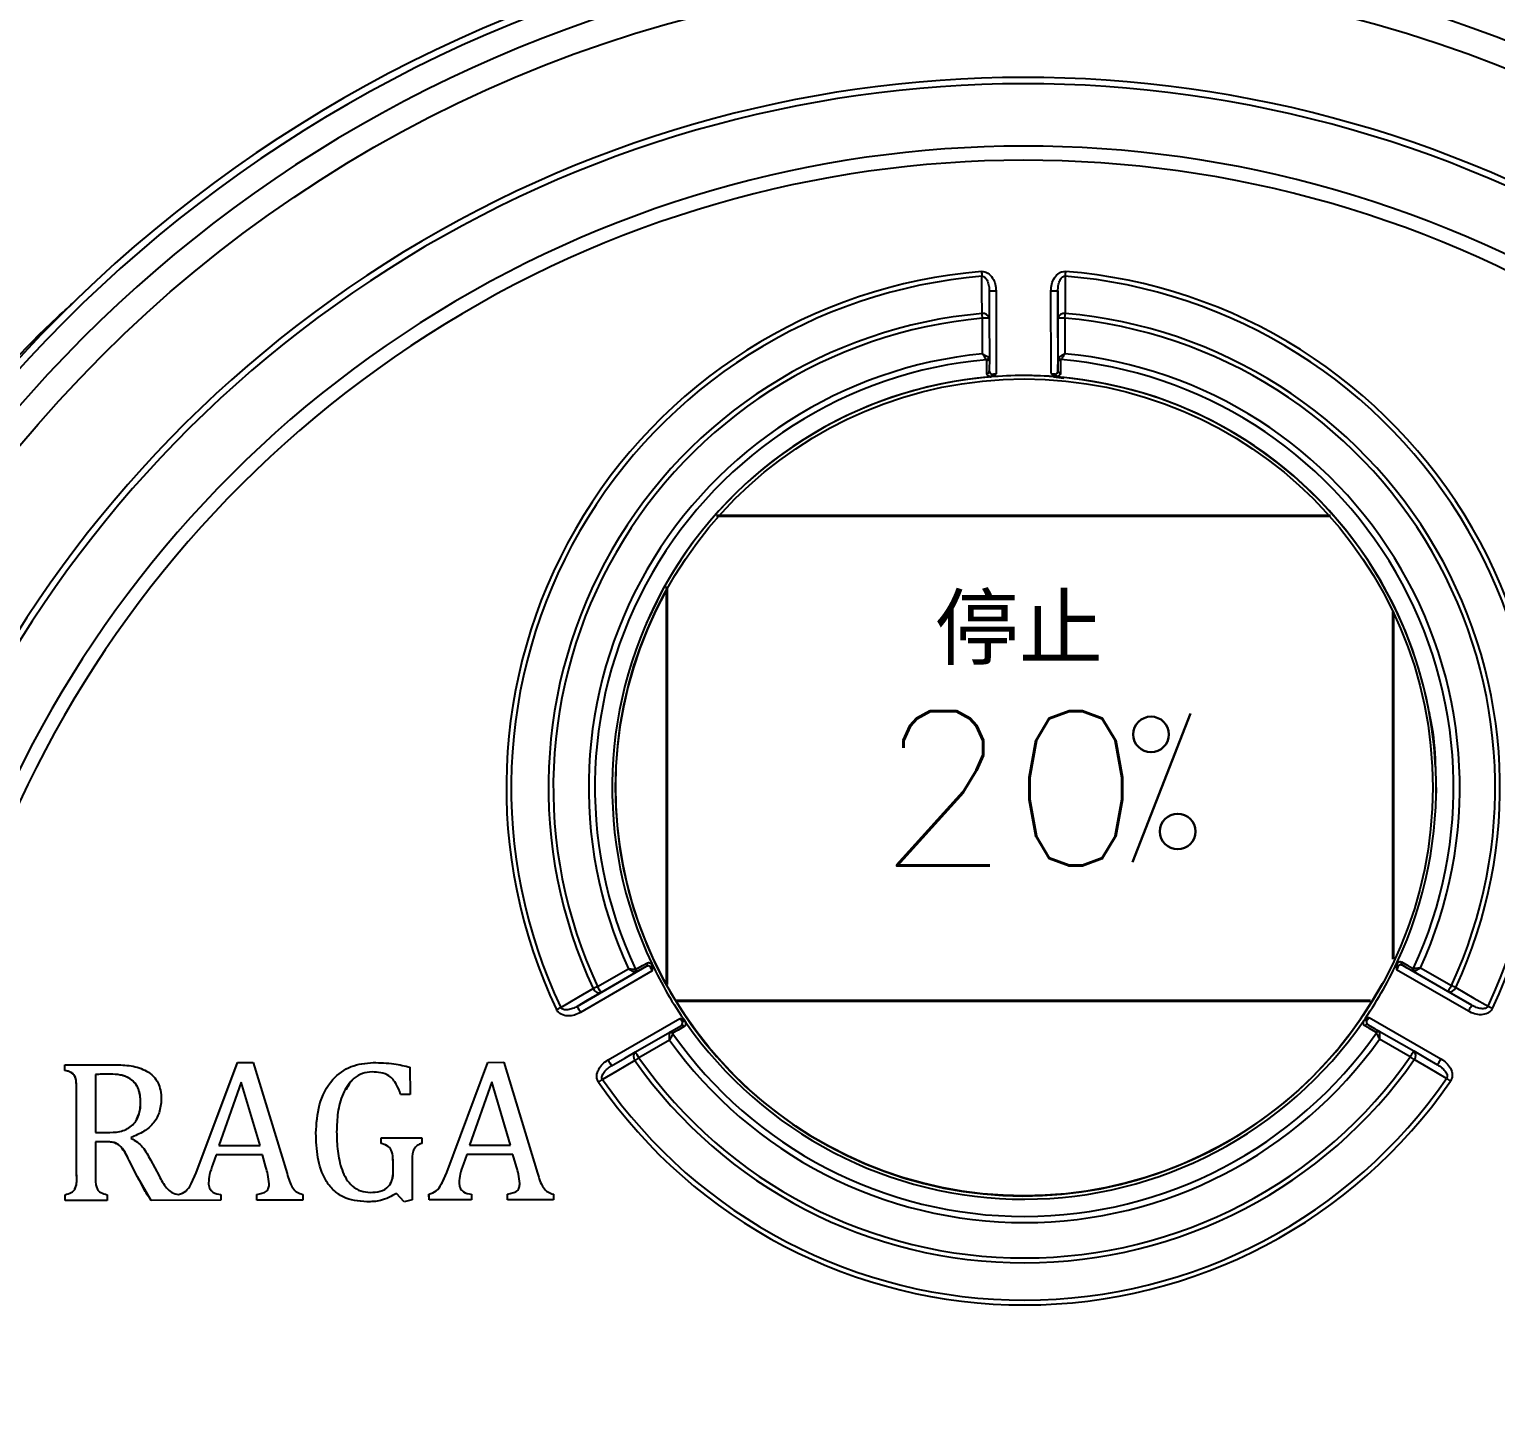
# Model space of a CAD drawing. Header units: millimetres. Extents: x 2451 to 4400, y 944 to 2322.
# Drawn here: x 2957.8 to 3064.6, y 2026.9 to 2127.1 of the extents above; entities that cross this region are included whole.
import ezdxf

# ---------------------------------------------------------------- set-up
doc = ezdxf.new("R2010")
doc.units = ezdxf.units.MM
for name, color, linetype, lineweight in [('DIM', 4, 'Continuous', 13), ('标注', 3, 'Continuous', 13), ('粗实线', 7, 'Continuous', 40)]:
    doc.layers.add(name, color=color, linetype=linetype, lineweight=lineweight)
doc.styles.add('01', font='txt.shx')

msp = doc.modelspace()

# ---------------------------------------------------------------- linework, layer by layer
at = {"color": 7, "linetype": 'Continuous', "lineweight": 25}
for p, q in [((3028.219, 2108.02), (3028.227, 2101.985)), ((3032.227, 2101.99), (3032.219, 2108.025)), ((3032.72, 2108.028), (3032.728, 2102.193)), ((3027.23, 2103.435), (3027.227, 2106.021)), ((3027.726, 2106.02), (3027.73, 2103.129)), ((3032.73, 2103.135), (3032.726, 2106.027)), ((3033.227, 2106.029), (3033.23, 2103.443)), ((3027.727, 2103.097), (3027.729, 2103.131)), ((3027.73, 2103.129), (3027.728, 2102.186)), ((3032.728, 2102.193), (3032.73, 2103.135)), ((3027.731, 2102.149), (3027.725, 2102.155)), ((3032.395, 2101.755), (3033.163, 2101.667)), ((3002.756, 2083.797), (3003.968, 2086.285)), ((3004.16, 2086.121), (3004.153, 2086.109)), ((3060.259, 2071.843), (3060.237, 2070.998)), ((2997.714, 2055.895), (3002.763, 2058.819)), ((2999.205, 2057.342), (3001.443, 2058.637)), ((3002.763, 2058.819), (3001.957, 2058.356)), ((3057.803, 2058.889), (3062.86, 2055.978)), ((3059.133, 2058.711), (3061.374, 2057.421)), ((3003.186, 2058.485), (2997.964, 2055.461)), ((3001.957, 2058.356), (2999.454, 2056.907)), ((3056.361, 2057.569), (3056.368, 2057.581)), ((3062.61, 2055.543), (3057.379, 2058.554)), ((3061.124, 2056.986), (3058.618, 2058.428)), ((2999.968, 2051.999), (3005.191, 2055.023)), ((3004.462, 2054.029), (3005.269, 2054.492)), ((3005.299, 2054.513), (3005.298, 2054.505)), ((3055.279, 2054.569), (3055.278, 2054.577)), ((3055.384, 2055.087), (3060.614, 2052.077)), ((3001.96, 2052.58), (3004.462, 2054.029)), ((3004.449, 2053.445), (3002.211, 2052.149)), ((3004.491, 2054.043), (3004.461, 2054.027)), ((3056.125, 2054.093), (3056.094, 2054.108)), ((3056.123, 2054.095), (3058.629, 2052.653)), ((3058.381, 2052.221), (3056.139, 2053.511)), ((2960.413, 2051.645), (2960.412, 2051.644)), ((2960.413, 2051.232), (2960.412, 2051.644)), ((2960.413, 2051.645), (2964.025, 2051.65)), ((2960.413, 2051.234), (2960.413, 2051.645)), ((2960.413, 2051.234), (2960.413, 2051.232)), ((2969.966, 2043.763), (2972.974, 2051.797)), ((2969.967, 2043.764), (2972.975, 2051.799)), ((2972.975, 2051.799), (2972.974, 2051.797)), ((2972.975, 2051.799), (2974.12, 2051.8)), ((2974.12, 2051.8), (2976.591, 2043.715)), ((2985.544, 2051.474), (2985.547, 2049.482)), ((2988.214, 2043.786), (2991.222, 2051.82)), ((2988.215, 2043.787), (2991.223, 2051.822)), ((2991.223, 2051.822), (2991.222, 2051.82)), ((2991.223, 2051.822), (2992.368, 2051.823)), ((2992.368, 2051.823), (2994.839, 2043.738)), ((2962.633, 2050.934), (2962.638, 2046.709)), ((2963.689, 2050.964), (2963.689, 2050.962)), ((2973.26, 2050.38), (2971.634, 2045.76)), ((2974.624, 2045.764), (2973.259, 2050.378)), ((2974.625, 2045.764), (2973.26, 2050.38)), ((2982.782, 2051.125), (2982.781, 2051.124)), ((2991.508, 2050.403), (2989.882, 2045.783)), ((2992.871, 2045.787), (2991.507, 2050.401)), ((2992.873, 2045.787), (2991.508, 2050.403)), ((2961.262, 2049.799), (2961.261, 2049.797)), ((2961.269, 2043.614), (2961.261, 2049.797)), ((2961.27, 2043.616), (2961.262, 2049.799)), ((2979.382, 2049.772), (2979.381, 2049.77)), ((2984.861, 2049.481), (2984.86, 2049.48)), ((2985.546, 2049.481), (2984.86, 2049.48)), ((2985.547, 2049.482), (2984.861, 2049.481)), ((2985.547, 2049.482), (2985.546, 2049.481)), ((2965.928, 2048.926), (2965.927, 2048.924)), ((2967.119, 2047.785), (2967.12, 2047.787)), ((2962.638, 2046.709), (2963.455, 2046.71)), ((2963.429, 2046.022), (2962.638, 2046.021)), ((2963.43, 2046.024), (2962.639, 2046.023)), ((2962.639, 2046.023), (2962.642, 2043.622)), ((2963.43, 2046.024), (2963.429, 2046.022)), ((2965.23, 2046.346), (2965.23, 2046.281)), ((2983.435, 2046.324), (2983.434, 2046.322)), ((2983.435, 2045.911), (2983.434, 2046.322)), ((2983.435, 2046.324), (2986.398, 2046.328)), ((2983.436, 2045.912), (2983.435, 2046.324)), ((2983.436, 2045.912), (2983.435, 2045.911)), ((2986.398, 2046.328), (2986.398, 2045.916)), ((2986.398, 2045.916), (2986.398, 2045.915)), ((2966.641, 2044.727), (2967.273, 2043.546)), ((2971.427, 2045.074), (2971.186, 2044.396)), ((2974.795, 2045.078), (2971.427, 2045.074)), ((2974.794, 2045.077), (2971.427, 2045.072)), ((2971.634, 2045.76), (2974.625, 2045.764)), ((2974.795, 2045.078), (2974.794, 2045.077)), ((2975.049, 2044.176), (2974.794, 2045.077)), ((2975.049, 2044.178), (2974.795, 2045.078)), ((2989.675, 2045.097), (2989.434, 2044.419)), ((2993.043, 2045.101), (2989.675, 2045.097)), ((2993.042, 2045.1), (2989.675, 2045.095)), ((2989.882, 2045.783), (2992.873, 2045.787)), ((2993.043, 2045.101), (2993.042, 2045.1)), ((2993.296, 2044.2), (2993.042, 2045.1)), ((2993.297, 2044.201), (2993.043, 2045.101)), ((2965.1, 2044.678), (2965.099, 2044.676)), ((2965.711, 2043.479), (2965.099, 2044.676)), ((2965.712, 2043.48), (2965.1, 2044.678)), ((2969.61, 2042.984), (2969.966, 2043.763)), ((2969.967, 2043.764), (2969.966, 2043.763)), ((2975.049, 2044.178), (2975.049, 2044.176)), ((2984.319, 2044.28), (2984.318, 2044.278)), ((2984.319, 2043.85), (2984.318, 2044.278)), ((2984.319, 2043.851), (2984.319, 2044.28)), ((2984.319, 2043.851), (2984.319, 2043.85)), ((2985.691, 2044.333), (2985.694, 2041.814)), ((2987.858, 2043.007), (2988.214, 2043.786)), ((2988.215, 2043.787), (2988.214, 2043.786)), ((2993.297, 2044.201), (2993.296, 2044.2)), ((2961.27, 2043.616), (2961.269, 2043.614)), ((2965.712, 2043.48), (2965.711, 2043.479)), ((2966.688, 2041.758), (2965.712, 2043.48)), ((2975.291, 2042.971), (2975.29, 2042.97)), ((2993.539, 2042.995), (2993.538, 2042.993)), ((2960.425, 2042.179), (2960.424, 2042.177)), ((2960.425, 2041.765), (2960.424, 2042.177)), ((2960.426, 2041.767), (2960.425, 2042.179)), ((2963.49, 2041.769), (2960.425, 2041.765)), ((2960.426, 2041.767), (2960.425, 2041.765)), ((2963.491, 2041.771), (2960.426, 2041.767)), ((2963.491, 2041.771), (2963.49, 2041.769)), ((2963.491, 2042.182), (2963.491, 2041.771)), ((2971.769, 2041.78), (2966.687, 2041.757)), ((2966.688, 2041.758), (2966.687, 2041.757)), ((2971.77, 2041.781), (2966.688, 2041.758)), ((2971.77, 2041.781), (2971.769, 2041.78)), ((2971.77, 2042.193), (2971.77, 2041.781)), ((2974.402, 2042.196), (2974.401, 2042.195)), ((2974.402, 2041.783), (2974.401, 2042.195)), ((2974.403, 2041.785), (2974.402, 2042.196)), ((2977.736, 2041.787), (2974.402, 2041.783)), ((2974.403, 2041.785), (2974.402, 2041.783)), ((2977.736, 2041.789), (2974.403, 2041.785)), ((2977.736, 2042.201), (2977.736, 2041.789)), ((2977.736, 2041.789), (2977.736, 2041.787)), ((2985.113, 2041.661), (2984.568, 2042.274)), ((2985.694, 2041.814), (2985.113, 2041.661)), ((2986.928, 2042.212), (2986.927, 2042.211)), ((2986.928, 2041.799), (2986.927, 2042.211)), ((2986.929, 2041.801), (2986.928, 2042.212)), ((2990.017, 2041.803), (2986.928, 2041.799)), ((2986.929, 2041.801), (2986.928, 2041.799)), ((2990.018, 2041.805), (2986.929, 2041.801)), ((2990.017, 2042.216), (2990.018, 2041.805)), ((2990.018, 2041.805), (2990.017, 2041.803)), ((2992.65, 2042.22), (2992.649, 2042.218)), ((2992.65, 2041.806), (2992.649, 2042.218)), ((2992.651, 2041.808), (2992.65, 2042.22)), ((2995.983, 2041.811), (2992.65, 2041.806)), ((2992.651, 2041.808), (2992.65, 2041.806)), ((2995.984, 2041.812), (2992.651, 2041.808)), ((2995.984, 2041.812), (2995.983, 2041.811)), ((2995.984, 2042.224), (2995.984, 2041.812))]:
    msp.add_line(p, q, dxfattribs=at)
at = {"color": 7, "linetype": 'Continuous', "lineweight": 25, "flags": 128}
for points in [[(3027.195, 2106.373), (3027.192, 2107.89), (3027.19, 2109.081)], [(3033.247, 2109.089), (3033.253, 2107.572), (3033.257, 2106.381)], [(3027.72, 2108.021), (3027.724, 2106.901), (3027.726, 2106.02)], [(3032.726, 2106.027), (3032.723, 2107.147), (3032.72, 2108.028)], [(3027.544, 2102.006), (3027.545, 2102.534), (3027.546, 2102.948)], [(3032.915, 2102.955), (3032.913, 2102.427), (3032.912, 2102.013)], [(3002.021, 2058.606), (3002.472, 2058.865), (3002.827, 2059.069)], [(3057.738, 2059.139), (3058.195, 2058.881), (3058.553, 2058.679)], [(3058.618, 2058.428), (3058.162, 2058.686), (3057.803, 2058.889)], [(2996.529, 2055.819), (2997.848, 2056.588), (2998.884, 2057.191)], [(2999.454, 2056.907), (2998.48, 2056.34), (2997.714, 2055.895)], [(3061.374, 2057.421), (3061.325, 2057.336), (3061.278, 2057.255), (3061.235, 2057.18), (3061.197, 2057.114), (3061.166, 2057.06), (3061.143, 2057.019), (3061.129, 2056.995), (3061.124, 2056.986)], [(3062.86, 2055.978), (3061.888, 2056.542), (3061.124, 2056.986)], [(3061.694, 2057.271), (3063.01, 2056.506), (3064.043, 2055.905)], [(3062.86, 2055.978), (3062.855, 2055.97), (3062.84, 2055.945), (3062.817, 2055.904), (3062.786, 2055.85), (3062.748, 2055.784), (3062.705, 2055.709), (3062.658, 2055.628), (3062.61, 2055.543)], [(3005.517, 2054.424), (3005.066, 2054.164), (3004.711, 2053.96)], [(3055.875, 2054.026), (3055.419, 2054.284), (3055.06, 2054.487)], [(3055.309, 2054.556), (3055.765, 2054.298), (3056.123, 2054.095)], [(3000.219, 2051.568), (3001.194, 2052.135), (3001.96, 2052.58)], [(3058.629, 2052.653), (3058.625, 2052.645), (3058.611, 2052.62), (3058.588, 2052.58), (3058.557, 2052.527), (3058.519, 2052.461), (3058.476, 2052.387), (3058.429, 2052.305), (3058.381, 2052.221)], [(3058.629, 2052.653), (3059.601, 2052.088), (3060.365, 2051.645)], [(3001.922, 2051.946), (3000.602, 2051.179), (2999.565, 2050.578)], [(3061.021, 2050.656), (3059.705, 2051.419), (3058.67, 2052.018)], [(3060.365, 2051.645), (3060.37, 2051.653), (3060.384, 2051.677), (3060.407, 2051.717), (3060.438, 2051.771), (3060.476, 2051.836), (3060.519, 2051.911), (3060.565, 2051.992), (3060.614, 2052.077)]]:
    msp.add_lwpolyline(points, dxfattribs=at)
at = {"color": 7, "linetype": 'Continuous', "lineweight": 25}
for centre, radius in [((3030.04, 2036.361), 94.663), ((3030.264, 2071.851), 29.75)]:
    msp.add_circle(centre, radius, dxfattribs=at)
for centre, radius, start, end in [((3030.019, 2036.324), 98.896, 99.98751, 170.15867), ((3030.019, 2036.322), 98.897, 9.98805, 80.15852), ((3030.037, 2036.356), 98.356, 99.97048, 170.17569), ((3030.037, 2036.355), 98.358, 9.97103, 80.17554), ((3030.04, 2036.361), 96.559, 99.97048, 170.17569), ((3030.04, 2036.36), 96.56, 9.97103, 80.17554), ((3030.301, 2036.836), 86.736, 352.83814, 187.30792), ((3030.302, 2036.839), 86.27, 352.83813, 187.30793), ((3030.31, 2036.853), 81.714, 352.48125, 187.66482), ((3030.311, 2036.854), 80.681, 352.48124, 187.66483), ((3030.265, 2071.854), 37.707, 94.72361, 205.42275), ((3030.266, 2071.855), 37.353, 94.72361, 205.42275), ((3215.745, 2124.995), 189.226, 184.71747, 184.82439), ((3287.522, 2089.064), 255.063, 175.41772, 175.49703), ((3030.266, 2071.855), 37.354, 334.7242, 85.4225), ((3030.266, 2071.854), 37.707, 334.72419, 85.42251), ((3028.044, 2147.547), 39.527, 269.53091, 270.25444), ((3032.293, 2148.057), 40.032, 269.89434, 270.6112), ((3030.27, 2071.863), 34.646, 95.09165, 205.05471), ((3030.271, 2071.864), 34.293, 95.09165, 205.05471), ((3027.281, 2105.925), 0.456, 12.041, 100.76089), ((2840.559, 2089.409), 187.406, 5.08544, 5.1934), ((3027.403, 2066.494), 39.527, 89.53091, 90.25444), ((3033.174, 2105.931), 0.457, 79.4491, 167.92022), ((3033.153, 2065.997), 40.032, 89.89434, 90.6112), ((2775.409, 2128.359), 258.783, 355.04975, 355.12792), ((3030.271, 2071.864), 34.293, 335.09222, 85.05448), ((3030.27, 2071.863), 34.646, 335.09221, 85.05449), ((3030.271, 2071.864), 31.717, 95.50035, 204.64601), ((3030.27, 2071.863), 31.264, 95.04994, 205.09641), ((3027.458, 2103.226), 0.229, 285.17071, 349.95254), ((3027.541, 2103.137), 0.189, 271.51248, 357.39618), ((3032.919, 2103.145), 0.19, 182.85594, 268.61862), ((3033.002, 2103.234), 0.229, 190.2422, 254.92736), ((3030.27, 2071.863), 31.264, 335.05052, 85.09619), ((3030.271, 2071.864), 31.717, 335.50092, 84.64578), ((3030.265, 2071.854), 30, 94.80213, 205.34423), ((3030.26, 2071.845), 30, 90.07294, 151.33646), ((3027.539, 2102.195), 0.189, 271.64013, 357.40387), ((3030.265, 2071.854), 30, 85.34382, 94.80225), ((3030.26, 2071.845), 30, 2.81714, 90.07307), ((3030.266, 2071.854), 30, 334.8027, 85.344), ((3032.917, 2102.202), 0.19, 182.84832, 268.49114), ((3030.257, 2071.839), 29.75, 151.33681, 331.33625), ((3001.854, 2058.516), 0.19, 302.77663, 28.53512), ((3002.661, 2058.979), 0.19, 302.76923, 28.40737), ((3030.266, 2071.855), 30, 205.34413, 214.80257), ((3030.266, 2071.854), 30, 325.34392, 334.80244), ((3057.906, 2059.049), 0.19, 151.70659, 237.28482), ((3058.72, 2058.588), 0.19, 151.57906, 237.27735), ((3058.838, 2058.616), 0.229, 165.20394, 229.91985), ((3001.737, 2058.543), 0.228, 310.16449, 15.00499), ((3074.264, 1896.723), 177.291, 115.04734, 115.16173), ((2999.316, 2057.343), 0.457, 199.36099, 287.67511), ((2963.713, 2036.645), 41.085, 29.54886, 30.24745), ((3061.262, 2057.423), 0.458, 252.44888, 340.70958), ((3017.288, 1962.429), 104.724, 64.91032, 65.10374), ((2919.446, 2217.22), 178.863, 295.41544, 295.52883), ((3033.456, 2076.157), 41.085, 209.54886, 210.24745), ((3109.042, 2150.426), 104.685, 244.54222, 244.73571), ((3005.356, 2054.324), 0.189, 31.72376, 117.49033), ((3030.266, 2071.854), 30, 214.80241, 325.34366), ((3055.222, 2054.388), 0.189, 62.64255, 148.47014), ((3004.515, 2053.746), 0.228, 45.08991, 110.0333), ((3030.271, 2071.864), 31.717, 215.50062, 324.64544), ((3004.55, 2053.861), 0.189, 31.59583, 117.48286), ((3030.27, 2071.863), 31.264, 215.05022, 325.09585), ((3056.036, 2053.927), 0.189, 62.65017, 148.59802), ((3056.072, 2053.812), 0.228, 70.12675, 135.04222), ((3002.266, 2052.243), 0.455, 132.2705, 220.85579), ((2967.078, 2031.95), 40.526, 29.8964, 30.602), ((3030.271, 2071.864), 34.293, 215.09193, 325.05414), ((2998.132, 1965.965), 105.214, 54.87367, 55.06623), ((3058.325, 2052.314), 0.455, 319.30276, 48.08341), ((3035.101, 2072.199), 40.526, 209.8964, 210.602), ((3138.644, 1857.929), 237.35, 125.08662, 125.17208), ((3030.271, 2071.863), 34.646, 215.09194, 325.05413), ((2865.83, 2242.96), 234.299, 304.71851, 304.80509), ((3030.266, 2071.854), 37.707, 214.72389, 325.42217), ((3030.266, 2071.855), 37.354, 214.72388, 325.42219), ((3120.963, 2137.034), 105.139, 235.24158, 235.43428)]:
    msp.add_arc(centre, radius, start, end, dxfattribs=at)
for points, knots in [([(3027.16, 2109.433), (3027.243, 2109.431), (3027.409, 2109.428), (3027.711, 2109.283), (3027.992, 2108.971), (3028.184, 2108.511), (3028.208, 2108.184), (3028.219, 2108.02)], [0, 0, 0, 0, 0.1253862, 0.2510607, 0.5003133, 0.7501156, 1, 1, 1, 1]), ([(3027.19, 2109.081), (3027.211, 2109.082), (3027.253, 2109.084), (3027.338, 2109.058), (3027.434, 2108.988), (3027.525, 2108.868), (3027.627, 2108.669), (3027.664, 2108.501), (3027.689, 2108.386)], [0, 0, 0, 0, 0.06582284, 0.13138416, 0.27321533, 0.43641452, 0.61616781, 1, 1, 1, 1]), ([(3032.219, 2108.025), (3032.231, 2108.189), (3032.253, 2108.517), (3032.444, 2108.978), (3032.725, 2109.29), (3033.027, 2109.435), (3033.192, 2109.439), (3033.275, 2109.441)], [0, 0, 0, 0, 0.2502314, 0.5000296, 0.7491734, 0.874662, 1, 1, 1, 1]), ([(3032.72, 2108.028), (3032.725, 2108.149), (3032.736, 2108.388), (3032.813, 2108.675), (3032.912, 2108.875), (3033.003, 2108.995), (3033.099, 2109.066), (3033.184, 2109.092), (3033.226, 2109.09), (3033.247, 2109.089)], [0, 0, 0, 0, 0.28654563, 0.56106869, 0.68919014, 0.8054766, 0.90650496, 0.95317639, 1, 1, 1, 1]), ([(3027.689, 2108.386), (3027.689, 2108.386), (3027.723, 2108.268), (3027.721, 2108.144), (3027.72, 2108.021)], [0, 0, 0, 0, 0.0029162, 1, 1, 1, 1]), ([(2932.27, 2053.205), (2932.954, 2056.505), (2934.321, 2063.105), (2937.637, 2072.677), (2941.844, 2081.874), (2946.967, 2090.609), (2953.015, 2098.704), (2957.736, 2104.223), (2960.623, 2106.789), (2960.992, 2107.117)], [0, 0, 0, 0, 0.16268914, 0.32537829, 0.48806743, 0.65075657, 0.81344572, 0.97613486, 1, 1, 1, 1]), ([(3027.518, 2103.006), (3027.503, 2103.028), (3027.472, 2103.075), (3027.405, 2103.176), (3027.323, 2103.298), (3027.265, 2103.384), (3027.23, 2103.435)], [0, 0, 0, 0, 0.2332838, 0.4987609, 0.703468, 1, 1, 1, 1]), ([(3027.23, 2103.435), (3027.284, 2103.406), (3027.376, 2103.357), (3027.504, 2103.285), (3027.611, 2103.227), (3027.66, 2103.199), (3027.683, 2103.186)], [0, 0, 0, 0, 0.2946467, 0.5012456, 0.7664226, 1, 1, 1, 1]), ([(3027.546, 2102.948), (3027.544, 2102.96), (3027.542, 2102.98), (3027.525, 2102.998), (3027.518, 2103.006)], [0, 0, 0, 0, 0.5593038, 1, 1, 1, 1]), ([(3027.683, 2103.186), (3027.696, 2103.178), (3027.723, 2103.16), (3027.728, 2103.14), (3027.73, 2103.129)], [0, 0, 0, 0, 0.4553313, 1, 1, 1, 1]), ([(3032.73, 2103.135), (3032.732, 2103.146), (3032.737, 2103.167), (3032.764, 2103.185), (3032.777, 2103.193)], [0, 0, 0, 0, 0.5446687, 1, 1, 1, 1]), ([(3032.777, 2103.193), (3032.8, 2103.206), (3032.85, 2103.234), (3032.957, 2103.292), (3033.085, 2103.364), (3033.177, 2103.413), (3033.23, 2103.443)], [0, 0, 0, 0, 0.2335598, 0.4987543, 0.7053199, 1, 1, 1, 1]), ([(3032.943, 2103.013), (3032.934, 2103.002), (3032.918, 2102.984), (3032.916, 2102.964), (3032.915, 2102.955)], [0, 0, 0, 0, 0.5591883, 1, 1, 1, 1]), ([(3033.23, 2103.443), (3033.196, 2103.391), (3033.139, 2103.305), (3033.056, 2103.183), (3032.989, 2103.082), (3032.958, 2103.035), (3032.943, 2103.013)], [0, 0, 0, 0, 0.2964987, 0.501239, 0.7666988, 1, 1, 1, 1]), ([(3027.823, 2101.766), (3027.781, 2101.779), (3027.696, 2101.807), (3027.61, 2101.866), (3027.554, 2101.932), (3027.547, 2101.981), (3027.544, 2102.006)], [0, 0, 0, 0, 0.2466328, 0.5004014, 0.7469414, 1, 1, 1, 1]), ([(3027.728, 2102.186), (3027.736, 2102.141), (3027.749, 2102.071), (3027.828, 2101.995), (3027.886, 2101.966), (3027.913, 2101.953)], [0, 0, 0, 0, 0.4990701, 0.7628027, 1, 1, 1, 1]), ([(3027.754, 2101.749), (3027.795, 2101.756), (3027.883, 2101.771), (3028.044, 2101.852), (3028.155, 2101.933), (3028.227, 2101.985)], [0, 0, 0, 0, 0.2307502, 0.499775, 1, 1, 1, 1]), ([(3027.754, 2101.749), (3027.768, 2101.75), (3027.788, 2101.753), (3027.812, 2101.759), (3027.819, 2101.764), (3027.823, 2101.766)], [0, 0, 0, 0, 0.5590981, 0.7786873, 1, 1, 1, 1]), ([(3027.913, 2101.953), (3027.912, 2101.947), (3027.911, 2101.928), (3027.904, 2101.889), (3027.887, 2101.84), (3027.858, 2101.793), (3027.835, 2101.775), (3027.823, 2101.766)], [0, 0, 0, 0, 0.079312, 0.22974634, 0.50531734, 0.74880937, 1, 1, 1, 1]), ([(3032.227, 2101.99), (3032.263, 2101.964), (3032.335, 2101.911), (3032.451, 2101.837), (3032.572, 2101.777), (3032.66, 2101.762), (3032.701, 2101.755)], [0, 0, 0, 0, 0.2502989, 0.5003561, 0.7702956, 1, 1, 1, 1]), ([(3032.542, 2101.959), (3032.569, 2101.972), (3032.627, 2102.001), (3032.706, 2102.078), (3032.719, 2102.147), (3032.728, 2102.193)], [0, 0, 0, 0, 0.2371779, 0.5009298, 1, 1, 1, 1]), ([(3032.542, 2101.959), (3032.545, 2101.936), (3032.55, 2101.896), (3032.57, 2101.843), (3032.596, 2101.799), (3032.62, 2101.781), (3032.632, 2101.772)], [0, 0, 0, 0, 0.2846567, 0.5003173, 0.7484157, 1, 1, 1, 1]), ([(3032.912, 2102.013), (3032.909, 2101.988), (3032.902, 2101.939), (3032.845, 2101.872), (3032.759, 2101.813), (3032.674, 2101.785), (3032.632, 2101.772)], [0, 0, 0, 0, 0.25300459, 0.49959593, 0.75331724, 1, 1, 1, 1]), ([(3032.632, 2101.772), (3032.635, 2101.77), (3032.643, 2101.766), (3032.666, 2101.759), (3032.686, 2101.757), (3032.701, 2101.755)], [0, 0, 0, 0, 0.2172611, 0.4477367, 1, 1, 1, 1]), ([(3059.73, 2077.366), (3059.757, 2077.25), (3060.017, 2076.134), (3060.162, 2074.772), (3060.201, 2073.532), (3060.207, 2073.317)], [0, 0, 0, 0, 0.0878179, 0.8420885, 1, 1, 1, 1]), ([(3001.884, 2058.369), (3001.861, 2058.383), (3001.813, 2058.412), (3001.709, 2058.476), (3001.584, 2058.551), (3001.495, 2058.606), (3001.443, 2058.637)], [0, 0, 0, 0, 0.2335598, 0.4987543, 0.7053199, 1, 1, 1, 1]), ([(3001.443, 2058.637), (3001.504, 2058.633), (3001.608, 2058.627), (3001.754, 2058.616), (3001.875, 2058.608), (3001.931, 2058.604), (3001.958, 2058.603)], [0, 0, 0, 0, 0.29649866, 0.50123901, 0.76669877, 1, 1, 1, 1]), ([(3001.958, 2058.603), (3001.971, 2058.6), (3001.994, 2058.595), (3002.012, 2058.603), (3002.021, 2058.606)], [0, 0, 0, 0, 0.55918828, 1, 1, 1, 1]), ([(3003.057, 2058.774), (3003.032, 2058.791), (3002.978, 2058.827), (3002.873, 2058.857), (3002.807, 2058.834), (3002.763, 2058.819)], [0, 0, 0, 0, 0.2371779, 0.5009298, 1, 1, 1, 1]), ([(3002.827, 2059.069), (3002.85, 2059.078), (3002.896, 2059.096), (3002.981, 2059.08), (3003.074, 2059.035), (3003.141, 2058.974), (3003.173, 2058.945)], [0, 0, 0, 0, 0.2530046, 0.4995959, 0.7533172, 1, 1, 1, 1]), ([(3003.173, 2058.945), (3003.171, 2058.93), (3003.168, 2058.901), (3003.141, 2058.852), (3003.108, 2058.813), (3003.077, 2058.788), (3003.062, 2058.777), (3003.057, 2058.774)], [0, 0, 0, 0, 0.2513234, 0.4940353, 0.7756165, 0.9195533, 1, 1, 1, 1]), ([(3003.173, 2058.945), (3003.173, 2058.949), (3003.173, 2058.958), (3003.167, 2058.981), (3003.159, 2059), (3003.153, 2059.013)], [0, 0, 0, 0, 0.2172611, 0.4477367, 1, 1, 1, 1]), ([(3003.186, 2058.485), (3003.191, 2058.529), (3003.201, 2058.618), (3003.207, 2058.755), (3003.198, 2058.89), (3003.167, 2058.974), (3003.153, 2059.013)], [0, 0, 0, 0, 0.2502989, 0.5003561, 0.7702956, 1, 1, 1, 1]), ([(3057.411, 2059.082), (3057.397, 2059.043), (3057.366, 2058.959), (3057.355, 2058.779), (3057.37, 2058.643), (3057.379, 2058.554)], [0, 0, 0, 0, 0.2307502, 0.499775, 1, 1, 1, 1]), ([(3057.391, 2059.014), (3057.424, 2059.044), (3057.49, 2059.104), (3057.584, 2059.15), (3057.67, 2059.166), (3057.715, 2059.148), (3057.738, 2059.139)], [0, 0, 0, 0, 0.2466328, 0.5004014, 0.7469414, 1, 1, 1, 1]), ([(3057.411, 2059.082), (3057.405, 2059.069), (3057.397, 2059.05), (3057.391, 2059.027), (3057.391, 2059.018), (3057.391, 2059.014)], [0, 0, 0, 0, 0.5590981, 0.7786873, 1, 1, 1, 1]), ([(3057.508, 2058.843), (3057.503, 2058.847), (3057.488, 2058.857), (3057.457, 2058.883), (3057.423, 2058.922), (3057.397, 2058.97), (3057.393, 2058.999), (3057.391, 2059.014)], [0, 0, 0, 0, 0.079312, 0.22974634, 0.50531734, 0.74880937, 1, 1, 1, 1]), ([(3057.803, 2058.889), (3057.759, 2058.904), (3057.693, 2058.927), (3057.587, 2058.896), (3057.534, 2058.86), (3057.508, 2058.843)], [0, 0, 0, 0, 0.4990701, 0.7628027, 1, 1, 1, 1]), ([(3058.553, 2058.679), (3058.564, 2058.674), (3058.583, 2058.667), (3058.606, 2058.672), (3058.617, 2058.675)], [0, 0, 0, 0, 0.5593038, 1, 1, 1, 1]), ([(3058.617, 2058.675), (3058.643, 2058.677), (3058.7, 2058.681), (3058.821, 2058.689), (3058.968, 2058.7), (3059.071, 2058.707), (3059.133, 2058.711)], [0, 0, 0, 0, 0.23328382, 0.49876095, 0.70346803, 1, 1, 1, 1]), ([(3059.133, 2058.711), (3059.081, 2058.679), (3058.992, 2058.624), (3058.866, 2058.548), (3058.762, 2058.485), (3058.714, 2058.455), (3058.691, 2058.441)], [0, 0, 0, 0, 0.2946467, 0.5012456, 0.7664226, 1, 1, 1, 1]), ([(3001.957, 2058.356), (3001.946, 2058.353), (3001.926, 2058.347), (3001.897, 2058.362), (3001.884, 2058.369)], [0, 0, 0, 0, 0.5446687, 1, 1, 1, 1]), ([(3058.691, 2058.441), (3058.678, 2058.434), (3058.648, 2058.419), (3058.629, 2058.425), (3058.618, 2058.428)], [0, 0, 0, 0, 0.4553313, 1, 1, 1, 1]), ([(2997.964, 2055.461), (2997.816, 2055.389), (2997.521, 2055.245), (2997.026, 2055.18), (2996.616, 2055.266), (2996.339, 2055.455), (2996.253, 2055.597), (2996.21, 2055.667)], [0, 0, 0, 0, 0.2502314, 0.5000296, 0.7491734, 0.874662, 1, 1, 1, 1]), ([(2997.714, 2055.895), (2997.606, 2055.839), (2997.393, 2055.728), (2997.106, 2055.651), (2996.882, 2055.636), (2996.732, 2055.655), (2996.624, 2055.703), (2996.559, 2055.763), (2996.539, 2055.801), (2996.529, 2055.819)], [0, 0, 0, 0, 0.2865456, 0.5610687, 0.6891901, 0.8054766, 0.906505, 0.9531764, 1, 1, 1, 1]), ([(3064.363, 2055.754), (3064.32, 2055.683), (3064.234, 2055.542), (3063.957, 2055.352), (3063.547, 2055.264), (3063.052, 2055.328), (3062.757, 2055.472), (3062.61, 2055.543)], [0, 0, 0, 0, 0.1253862, 0.2510607, 0.5003133, 0.7501156, 1, 1, 1, 1]), ([(3064.043, 2055.905), (3064.033, 2055.887), (3064.014, 2055.849), (3063.949, 2055.789), (3063.841, 2055.741), (3063.691, 2055.721), (3063.468, 2055.735), (3063.18, 2055.812), (3062.968, 2055.922), (3062.86, 2055.978)], [0, 0, 0, 0, 0.0469095, 0.0936327, 0.1947106, 0.3110168, 0.4391204, 0.7135016, 1, 1, 1, 1]), ([(3005.632, 2054.732), (3005.605, 2054.764), (3005.548, 2054.832), (3005.398, 2054.932), (3005.272, 2054.987), (3005.191, 2055.023)], [0, 0, 0, 0, 0.2307502, 0.499775, 1, 1, 1, 1]), ([(3005.269, 2054.492), (3005.304, 2054.522), (3005.357, 2054.567), (3005.383, 2054.673), (3005.378, 2054.738), (3005.376, 2054.768)], [0, 0, 0, 0, 0.4990701, 0.7628027, 1, 1, 1, 1]), ([(3005.583, 2054.784), (3005.569, 2054.789), (3005.542, 2054.801), (3005.491, 2054.802), (3005.434, 2054.793), (3005.397, 2054.777), (3005.376, 2054.768)], [0, 0, 0, 0, 0.2515598, 0.4996828, 0.715314, 1, 1, 1, 1]), ([(3005.583, 2054.784), (3005.592, 2054.741), (3005.611, 2054.653), (3005.604, 2054.55), (3005.575, 2054.468), (3005.537, 2054.439), (3005.517, 2054.424)], [0, 0, 0, 0, 0.2466328, 0.5004014, 0.7469414, 1, 1, 1, 1]), ([(3005.632, 2054.732), (3005.623, 2054.744), (3005.611, 2054.76), (3005.594, 2054.777), (3005.587, 2054.781), (3005.583, 2054.784)], [0, 0, 0, 0, 0.5590981, 0.7786873, 1, 1, 1, 1]), ([(3055.384, 2055.087), (3055.343, 2055.069), (3055.261, 2055.033), (3055.139, 2054.97), (3055.027, 2054.895), (3054.969, 2054.826), (3054.943, 2054.795)], [0, 0, 0, 0, 0.2502989, 0.5003561, 0.7702956, 1, 1, 1, 1]), ([(3054.992, 2054.847), (3054.988, 2054.844), (3054.981, 2054.84), (3054.964, 2054.823), (3054.952, 2054.806), (3054.943, 2054.795)], [0, 0, 0, 0, 0.2172611, 0.4477367, 1, 1, 1, 1]), ([(3055.06, 2054.487), (3055.041, 2054.502), (3055.002, 2054.531), (3054.972, 2054.613), (3054.964, 2054.716), (3054.983, 2054.803), (3054.992, 2054.847)], [0, 0, 0, 0, 0.2530046, 0.4995959, 0.7533172, 1, 1, 1, 1]), ([(3055.199, 2054.832), (3055.178, 2054.84), (3055.141, 2054.856), (3055.085, 2054.865), (3055.033, 2054.864), (3055.006, 2054.852), (3054.992, 2054.847)], [0, 0, 0, 0, 0.2846567, 0.5003173, 0.7484157, 1, 1, 1, 1]), ([(3055.199, 2054.832), (3055.197, 2054.801), (3055.193, 2054.737), (3055.22, 2054.631), (3055.273, 2054.586), (3055.309, 2054.556)], [0, 0, 0, 0, 0.2371779, 0.5009298, 1, 1, 1, 1]), ([(3004.437, 2053.961), (3004.437, 2053.976), (3004.439, 2054.008), (3004.454, 2054.022), (3004.462, 2054.029)], [0, 0, 0, 0, 0.4553313, 1, 1, 1, 1]), ([(3004.449, 2053.445), (3004.448, 2053.506), (3004.445, 2053.61), (3004.442, 2053.757), (3004.438, 2053.878), (3004.437, 2053.934), (3004.437, 2053.961)], [0, 0, 0, 0, 0.2946467, 0.5012456, 0.7664226, 1, 1, 1, 1]), ([(3004.676, 2053.908), (3004.664, 2053.884), (3004.64, 2053.834), (3004.586, 2053.726), (3004.522, 2053.594), (3004.476, 2053.5), (3004.449, 2053.445)], [0, 0, 0, 0, 0.23328382, 0.49876095, 0.70346803, 1, 1, 1, 1]), ([(3004.711, 2053.96), (3004.702, 2053.954), (3004.686, 2053.941), (3004.679, 2053.918), (3004.676, 2053.908)], [0, 0, 0, 0, 0.5593038, 1, 1, 1, 1]), ([(3055.911, 2053.973), (3055.906, 2053.986), (3055.899, 2054.009), (3055.882, 2054.02), (3055.875, 2054.026)], [0, 0, 0, 0, 0.5591883, 1, 1, 1, 1]), ([(3056.139, 2053.511), (3056.112, 2053.566), (3056.066, 2053.659), (3056.002, 2053.791), (3055.948, 2053.899), (3055.922, 2053.95), (3055.911, 2053.973)], [0, 0, 0, 0, 0.2964987, 0.501239, 0.7666988, 1, 1, 1, 1]), ([(3056.123, 2054.095), (3056.132, 2054.088), (3056.147, 2054.074), (3056.149, 2054.042), (3056.15, 2054.027)], [0, 0, 0, 0, 0.5446687, 1, 1, 1, 1]), ([(3056.15, 2054.027), (3056.149, 2054), (3056.149, 2053.944), (3056.146, 2053.823), (3056.144, 2053.676), (3056.141, 2053.572), (3056.139, 2053.511)], [0, 0, 0, 0, 0.2335598, 0.4987543, 0.7053199, 1, 1, 1, 1]), ([(2961.262, 2049.799), (2961.26, 2049.955), (2961.256, 2050.268), (2961.221, 2050.666), (2961.065, 2050.949), (2960.8, 2051.134), (2960.568, 2051.194), (2960.413, 2051.234)], [0, 0, 0, 0, 0.2497875, 0.4986891, 0.623422, 0.7479725, 1, 1, 1, 1]), ([(2961.261, 2049.797), (2961.258, 2049.971), (2961.253, 2050.319), (2961.199, 2050.838), (2960.814, 2051.131), (2960.547, 2051.198), (2960.413, 2051.232)], [0, 0, 0, 0, 0.2815521, 0.5612636, 0.7788601, 1, 1, 1, 1]), ([(2964.025, 2051.65), (2964.43, 2051.639), (2965.233, 2051.617), (2966.223, 2051.316), (2966.874, 2050.829), (2967.216, 2050.336), (2967.401, 2049.752), (2967.424, 2049.346), (2967.437, 2049.125)], [0, 0, 0, 0, 0.2506607, 0.49794369, 0.62505009, 0.74850346, 0.86304556, 1, 1, 1, 1]), ([(2978.691, 2046.661), (2978.734, 2047.359), (2978.82, 2048.753), (2979.718, 2050.545), (2981.217, 2051.654), (2982.318, 2051.759), (2982.869, 2051.811)], [0, 0, 0, 0, 0.2808621, 0.5603944, 0.779988, 1, 1, 1, 1]), ([(2982.869, 2051.811), (2983.374, 2051.794), (2984.277, 2051.764), (2985.157, 2051.562), (2985.544, 2051.474)], [0, 0, 0, 0, 0.5599154, 1, 1, 1, 1]), ([(2999.274, 2050.376), (2999.234, 2050.448), (2999.154, 2050.593), (2999.128, 2050.928), (2999.258, 2051.327), (2999.56, 2051.723), (2999.832, 2051.907), (2999.968, 2051.999)], [0, 0, 0, 0, 0.1253862, 0.2510607, 0.5003133, 0.7501156, 1, 1, 1, 1]), ([(2999.565, 2050.578), (2999.553, 2050.595), (2999.531, 2050.631), (2999.511, 2050.717), (2999.523, 2050.836), (2999.582, 2050.975), (2999.704, 2051.163), (2999.831, 2051.279), (2999.918, 2051.358)], [0, 0, 0, 0, 0.0658285, 0.1313954, 0.2732387, 0.4364519, 0.6162206, 1, 1, 1, 1]), ([(2999.918, 2051.358), (2999.918, 2051.359), (3000.004, 2051.447), (3000.112, 2051.508), (3000.219, 2051.568)], [0, 0, 0, 0, 0.0031279, 1, 1, 1, 1]), ([(3060.365, 2051.645), (3060.473, 2051.584), (3060.581, 2051.524), (3060.667, 2051.435), (3060.668, 2051.435)], [0, 0, 0, 0, 0.993971, 1, 1, 1, 1]), ([(3060.614, 2052.077), (3060.75, 2051.985), (3061.023, 2051.802), (3061.326, 2051.406), (3061.456, 2051.007), (3061.431, 2050.673), (3061.352, 2050.527), (3061.312, 2050.455)], [0, 0, 0, 0, 0.2502314, 0.5000296, 0.7491734, 0.874662, 1, 1, 1, 1]), ([(3060.668, 2051.435), (3060.754, 2051.356), (3060.881, 2051.24), (3061.004, 2051.053), (3061.062, 2050.914), (3061.075, 2050.796), (3061.055, 2050.709), (3061.033, 2050.674), (3061.021, 2050.656)], [0, 0, 0, 0, 0.3832777, 0.5632953, 0.7266841, 0.8686344, 0.9342103, 1, 1, 1, 1]), ([(2963.689, 2050.962), (2963.491, 2050.961), (2963.139, 2050.961), (2962.787, 2050.941), (2962.632, 2050.933)], [0, 0, 0, 0, 0.5600157, 1, 1, 1, 1]), ([(2963.689, 2050.964), (2963.513, 2050.963), (2963.161, 2050.962), (2962.809, 2050.944), (2962.633, 2050.934)], [0, 0, 0, 0, 0.5000661, 1, 1, 1, 1]), ([(2965.928, 2048.926), (2965.91, 2049.216), (2965.882, 2049.657), (2965.634, 2050.189), (2965.345, 2050.515), (2964.977, 2050.748), (2964.423, 2050.939), (2963.981, 2050.954), (2963.689, 2050.964)], [0, 0, 0, 0, 0.2489128, 0.3771277, 0.4994141, 0.6203197, 0.749749, 1, 1, 1, 1]), ([(2965.927, 2048.924), (2965.907, 2049.252), (2965.867, 2049.905), (2965.258, 2050.658), (2964.454, 2050.937), (2963.944, 2050.954), (2963.689, 2050.962)], [0, 0, 0, 0, 0.280549, 0.55818377, 0.77860528, 1, 1, 1, 1]), ([(2982.782, 2051.125), (2982.546, 2051.104), (2982.075, 2051.061), (2981.247, 2050.57), (2980.594, 2049.547), (2980.246, 2048.174), (2980.215, 2047.234), (2980.2, 2046.764)], [0, 0, 0, 0, 0.1250099, 0.2499863, 0.4986889, 0.7491401, 1, 1, 1, 1]), ([(2982.781, 2051.124), (2982.546, 2051.101), (2982.077, 2051.057), (2981.338, 2050.642), (2981.05, 2050.128), (2980.879, 2049.822)], [0, 0, 0, 0, 0.2883065, 0.5765354, 1, 1, 1, 1]), ([(2984.86, 2049.48), (2984.771, 2049.736), (2984.592, 2050.246), (2984.091, 2050.853), (2983.42, 2051.101), (2982.994, 2051.116), (2982.781, 2051.124)], [0, 0, 0, 0, 0.2807684, 0.5596325, 0.7793612, 1, 1, 1, 1]), ([(2984.861, 2049.481), (2984.771, 2049.737), (2984.593, 2050.248), (2984.092, 2050.854), (2983.42, 2051.102), (2982.995, 2051.117), (2982.782, 2051.125)], [0, 0, 0, 0, 0.2807684, 0.5596325, 0.7793612, 1, 1, 1, 1]), ([(2967.437, 2049.125), (2967.407, 2048.794), (2967.35, 2048.158), (2966.875, 2047.335), (2966.139, 2046.729), (2965.551, 2046.481), (2965.23, 2046.346)], [0, 0, 0, 0, 0.25974729, 0.49885509, 0.72623824, 1, 1, 1, 1]), ([(2963.455, 2046.71), (2963.776, 2046.714), (2964.261, 2046.721), (2964.875, 2046.916), (2965.278, 2047.176), (2965.596, 2047.536), (2965.879, 2048.118), (2965.909, 2048.604), (2965.928, 2048.926)], [0, 0, 0, 0, 0.2508102, 0.3774947, 0.5007393, 0.621995, 0.7507204, 1, 1, 1, 1]), ([(2965.611, 2047.691), (2965.691, 2047.821), (2965.92, 2048.193), (2965.924, 2048.636), (2965.927, 2048.924)], [0, 0, 0, 0, 0.349511, 1, 1, 1, 1]), ([(2965.099, 2044.676), (2964.913, 2045.084), (2964.655, 2045.651), (2963.944, 2046.029), (2963.601, 2046.025), (2963.429, 2046.022)], [0, 0, 0, 0, 0.5606335, 0.7792254, 1, 1, 1, 1]), ([(2965.1, 2044.678), (2964.924, 2045.027), (2964.703, 2045.464), (2964.278, 2045.867), (2963.917, 2046.025), (2963.626, 2046.024), (2963.43, 2046.024)], [0, 0, 0, 0, 0.5004629, 0.6280323, 0.7495371, 1, 1, 1, 1]), ([(2965.23, 2046.281), (2965.391, 2046.196), (2965.706, 2046.029), (2966.216, 2045.516), (2966.47, 2045.045), (2966.641, 2044.727)], [0, 0, 0, 0, 0.254228, 0.4964433, 1, 1, 1, 1]), ([(2982.395, 2041.658), (2981.798, 2041.714), (2980.9, 2041.797), (2979.924, 2042.504), (2979.208, 2043.451), (2978.756, 2044.893), (2978.713, 2046.071), (2978.691, 2046.661)], [0, 0, 0, 0, 0.2489102, 0.3740533, 0.4992899, 0.7492242, 1, 1, 1, 1]), ([(2980.2, 2046.764), (2980.214, 2046.293), (2980.243, 2045.352), (2980.525, 2043.97), (2981.116, 2042.902), (2981.944, 2042.401), (2982.415, 2042.363), (2982.651, 2042.344)], [0, 0, 0, 0, 0.2509733, 0.5016441, 0.7501459, 0.874991, 1, 1, 1, 1]), ([(2984.318, 2044.278), (2984.314, 2044.471), (2984.307, 2044.855), (2984.246, 2045.41), (2983.878, 2045.791), (2983.583, 2045.871), (2983.435, 2045.911)], [0, 0, 0, 0, 0.2814958, 0.5616084, 0.7793283, 1, 1, 1, 1]), ([(2984.319, 2044.28), (2984.315, 2044.473), (2984.308, 2044.857), (2984.247, 2045.411), (2983.879, 2045.793), (2983.584, 2045.872), (2983.436, 2045.912)], [0, 0, 0, 0, 0.2814958, 0.5616084, 0.7793283, 1, 1, 1, 1]), ([(2986.398, 2045.916), (2986.286, 2045.875), (2986.063, 2045.793), (2985.815, 2045.517), (2985.685, 2045.01), (2985.689, 2044.612), (2985.691, 2044.333)], [0, 0, 0, 0, 0.1867494, 0.3723338, 0.5591229, 1, 1, 1, 1]), ([(2968.691, 2042.187), (2968.878, 2042.258), (2969.256, 2042.399), (2969.66, 2043.011), (2969.851, 2043.478), (2969.967, 2043.764)], [0, 0, 0, 0, 0.2779893, 0.5583685, 1, 1, 1, 1]), ([(2971.186, 2044.396), (2971.096, 2044.149), (2970.937, 2043.709), (2970.892, 2043.243), (2970.873, 2043.039)], [0, 0, 0, 0, 0.5603886, 1, 1, 1, 1]), ([(2975.291, 2042.971), (2975.267, 2043.201), (2975.225, 2043.611), (2975.103, 2044.005), (2975.049, 2044.178)], [0, 0, 0, 0, 0.559614, 1, 1, 1, 1]), ([(2976.591, 2043.715), (2976.693, 2043.348), (2976.834, 2042.838), (2977.303, 2042.323), (2977.592, 2042.241), (2977.736, 2042.201)], [0, 0, 0, 0, 0.5606419, 0.7798878, 1, 1, 1, 1]), ([(2982.651, 2042.344), (2982.893, 2042.355), (2983.373, 2042.376), (2984.001, 2042.707), (2984.29, 2043.283), (2984.31, 2043.661), (2984.319, 2043.851)], [0, 0, 0, 0, 0.2811486, 0.5595012, 0.7791204, 1, 1, 1, 1]), ([(2984.109, 2043.023), (2984.162, 2043.109), (2984.315, 2043.358), (2984.317, 2043.655), (2984.319, 2043.85)], [0, 0, 0, 0, 0.34506169, 1, 1, 1, 1]), ([(2986.928, 2042.212), (2987.118, 2042.28), (2987.499, 2042.417), (2987.906, 2043.031), (2988.098, 2043.5), (2988.215, 2043.787)], [0, 0, 0, 0, 0.277759, 0.5582123, 1, 1, 1, 1]), ([(2989.434, 2044.419), (2989.344, 2044.173), (2989.184, 2043.732), (2989.14, 2043.267), (2989.12, 2043.062)], [0, 0, 0, 0, 0.5603886, 1, 1, 1, 1]), ([(2993.539, 2042.995), (2993.515, 2043.224), (2993.473, 2043.634), (2993.351, 2044.028), (2993.297, 2044.201)], [0, 0, 0, 0, 0.55961402, 1, 1, 1, 1]), ([(2994.839, 2043.738), (2994.94, 2043.371), (2995.082, 2042.861), (2995.551, 2042.346), (2995.839, 2042.265), (2995.984, 2042.224)], [0, 0, 0, 0, 0.5606419, 0.7798878, 1, 1, 1, 1]), ([(2960.425, 2042.179), (2960.579, 2042.218), (2960.81, 2042.278), (2961.077, 2042.461), (2961.307, 2042.888), (2961.286, 2043.292), (2961.27, 2043.616)], [0, 0, 0, 0, 0.25077927, 0.37643473, 0.50023154, 1, 1, 1, 1]), ([(2961.123, 2042.596), (2961.156, 2042.658), (2961.321, 2042.966), (2961.292, 2043.326), (2961.269, 2043.614)], [0, 0, 0, 0, 0.1997779, 1, 1, 1, 1]), ([(2962.642, 2043.622), (2962.634, 2043.299), (2962.625, 2042.933), (2962.78, 2042.566), (2962.874, 2042.438), (2963.107, 2042.281), (2963.337, 2042.222), (2963.491, 2042.182)], [0, 0, 0, 0, 0.50044501, 0.56652681, 0.62576581, 0.75032225, 1, 1, 1, 1]), ([(2966.687, 2041.757), (2966.563, 2041.944), (2966.358, 2042.252), (2966.112, 2042.705), (2965.909, 2043.09), (2965.777, 2043.349), (2965.711, 2043.479)], [0, 0, 0, 0, 0.3399482, 0.5599932, 0.7799913, 1, 1, 1, 1]), ([(2967.273, 2043.546), (2967.434, 2043.245), (2967.675, 2042.793), (2968.18, 2042.295), (2968.52, 2042.223), (2968.691, 2042.187)], [0, 0, 0, 0, 0.5008588, 0.7500558, 1, 1, 1, 1]), ([(2970.873, 2043.039), (2970.88, 2042.907), (2970.896, 2042.645), (2971.232, 2042.281), (2971.565, 2042.226), (2971.77, 2042.193)], [0, 0, 0, 0, 0.28088141, 0.55885689, 1, 1, 1, 1]), ([(2974.402, 2042.196), (2974.522, 2042.222), (2974.762, 2042.272), (2975.093, 2042.399), (2975.279, 2042.679), (2975.287, 2042.874), (2975.291, 2042.971)], [0, 0, 0, 0, 0.2811955, 0.5607077, 0.7796524, 1, 1, 1, 1]), ([(2989.12, 2043.062), (2989.128, 2042.93), (2989.143, 2042.669), (2989.48, 2042.304), (2989.813, 2042.25), (2990.017, 2042.216)], [0, 0, 0, 0, 0.2808814, 0.5588569, 1, 1, 1, 1]), ([(2992.65, 2042.22), (2992.77, 2042.245), (2993.01, 2042.295), (2993.34, 2042.422), (2993.526, 2042.702), (2993.535, 2042.897), (2993.539, 2042.995)], [0, 0, 0, 0, 0.2811955, 0.5607077, 0.7796524, 1, 1, 1, 1]), ([(2984.568, 2042.274), (2984.187, 2042.067), (2983.506, 2041.697), (2982.735, 2041.67), (2982.395, 2041.658)], [0, 0, 0, 0, 0.559112, 1, 1, 1, 1])]:
    msp.add_open_spline(points, degree=3, knots=knots, dxfattribs=at)
for points in [[(3027.913, 2101.953), (3027.961, 2101.958), (3028.056, 2101.969), (3028.17, 2101.98), (3028.227, 2101.985)], [(3032.227, 2101.99), (3032.284, 2101.985), (3032.399, 2101.974), (3032.494, 2101.964), (3032.542, 2101.959)], [(3003.186, 2058.485), (3003.162, 2058.537), (3003.114, 2058.642), (3003.076, 2058.73), (3003.057, 2058.774)], [(3057.508, 2058.843), (3057.489, 2058.799), (3057.451, 2058.711), (3057.403, 2058.606), (3057.379, 2058.554)], [(3005.376, 2054.768), (3005.348, 2054.806), (3005.291, 2054.883), (3005.224, 2054.977), (3005.191, 2055.023)], [(3055.384, 2055.087), (3055.35, 2055.041), (3055.284, 2054.947), (3055.227, 2054.87), (3055.199, 2054.832)]]:
    msp.add_open_spline(points, degree=3, dxfattribs=at)
at = {"layer": 'DIM', "lineweight": 30}
msp.add_line((3042.368, 2077.23), (3038.149, 2066.405), dxfattribs=at)
for centre in [(3039.504, 2075.711), (3041.447, 2068.639)]:
    msp.add_circle(centre, 1.297, dxfattribs=at)
at = {"layer": '粗实线', "linetype": 'ByBlock'}
for points in [[(3007.864, 2091.626), (3052.567, 2091.626)], [(3004.235, 2057.498), (3004.235, 2086.487)], [(3057.145, 2084.636), (3057.145, 2059.349)], [(3055.486, 2056.294), (3004.945, 2056.294)]]:
    msp.add_lwpolyline(points, dxfattribs=at)

# ---------------------------------------------------------------- texts
at = {"layer": '标注', "attachment_point": 1, "style": '01'}
for s, insert, char_height, width in [('停止', (3023.732, 2085.755), 4.5, 32.86896), ('20', (3019.557, 2077.402), 11.25, 53.65123)]:
    msp.add_mtext(s, dxfattribs=dict(at, insert=insert, char_height=char_height, width=width))

doc.saveas('drawing.dxf')
